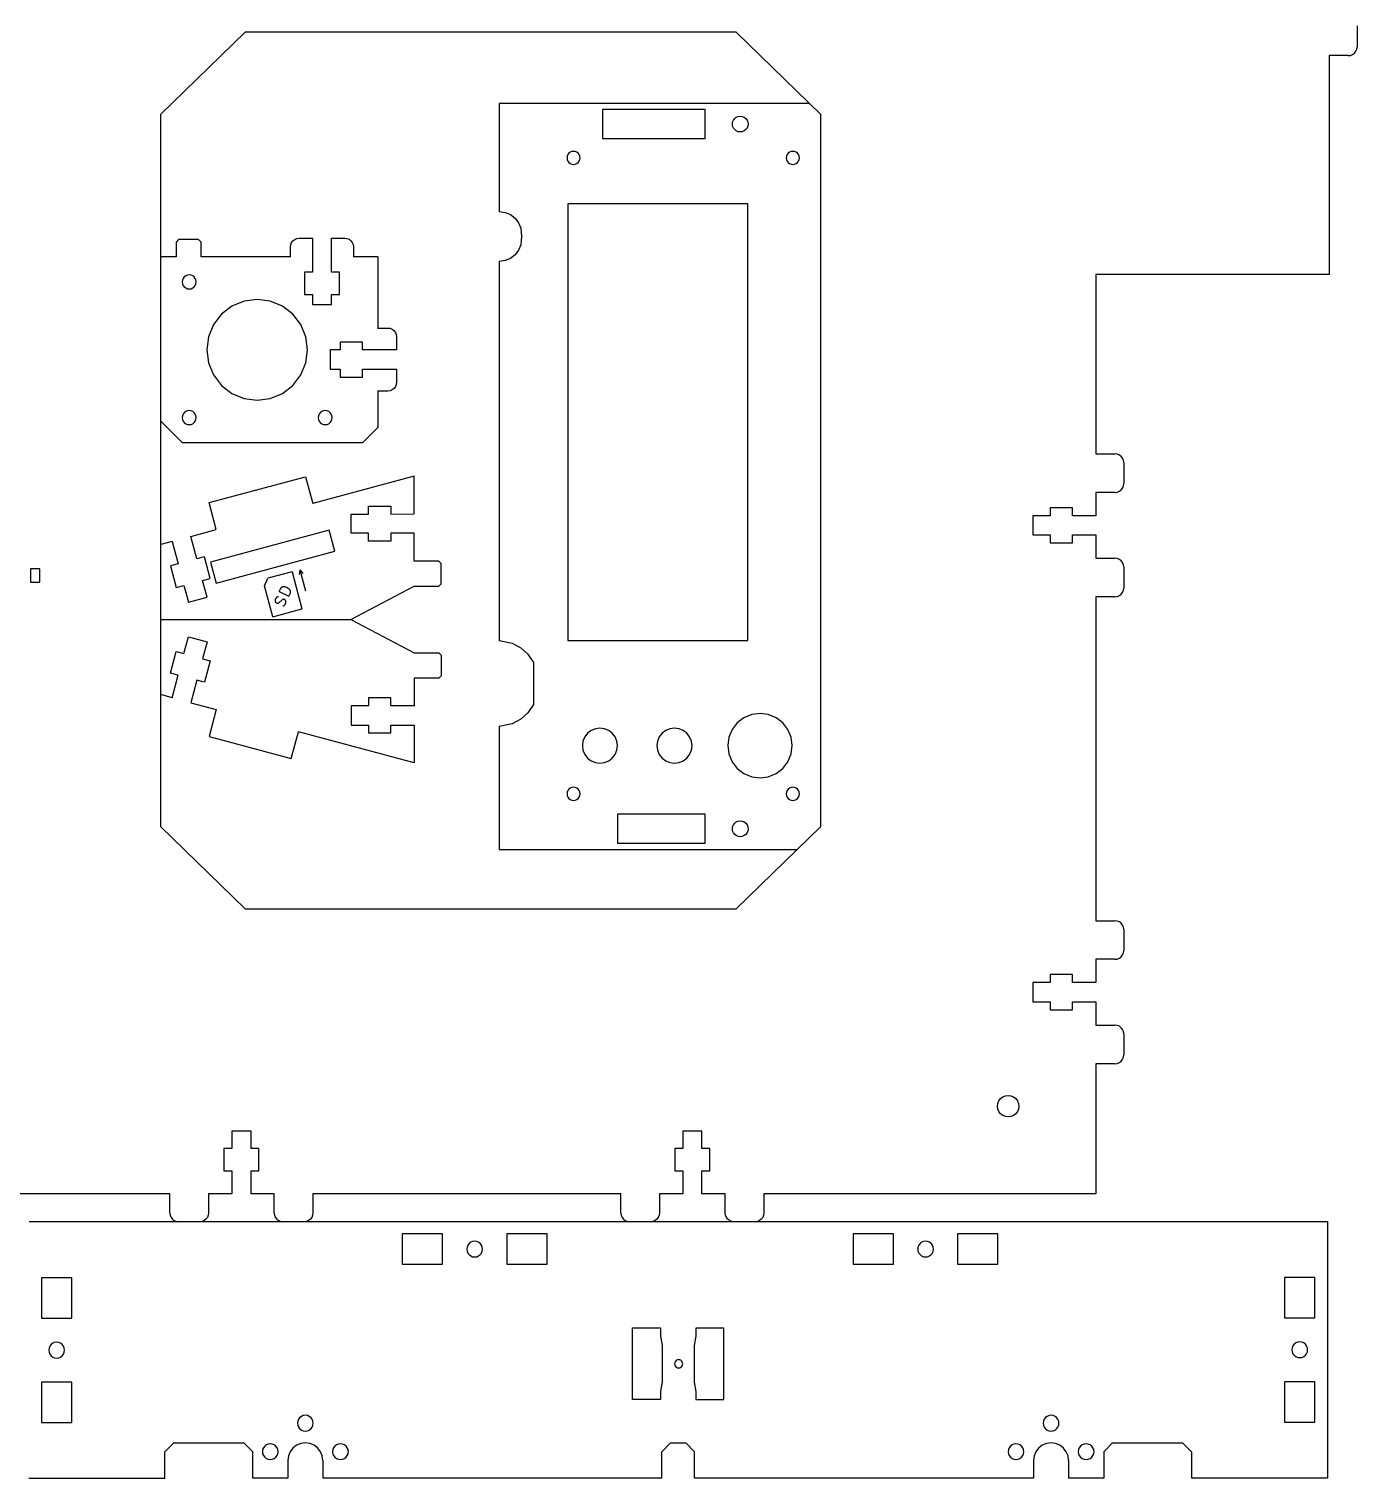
# Model space of a CAD drawing. Extents: x -232 to 655, y -130 to 416.
# Drawn here: x 352.7 to 655.5, y -127.7 to 202.7 of the extents above; entities that cross this region are included whole.
import ezdxf

# ---------------------------------------------------------------- set-up
doc = ezdxf.new("R2010")
doc.units = 0
doc.layers.add('Layer_1', color=7, linetype='CONTINUOUS')

msp = doc.modelspace()

# ---------------------------------------------------------------- linework, layer by layer
at = {"layer": 'Layer_1', "color": 6}
for points in [[(402.007268, 202.011552), (382.74704, 183.224753)], [(513.98582, 202.011552), (402.007268, 202.011552)], [(533.245991, 183.224753), (513.98582, 202.011552)], [(382.74704, 183.224753), (382.74704, 20.898441)], [(533.245991, 20.898441), (533.245991, 183.224753)], [(382.74704, 20.898441), (402.007268, 2.111644)], [(513.98582, 2.111644), (533.245991, 20.898441)], [(402.007268, 2.111644), (513.98582, 2.111644)]]:
    msp.add_lwpolyline(points, dxfattribs=at)
at = {"layer": 'Layer_1', "color": 4}
for points in [[(655.497998, 203.444902), (655.497998, 198.644895)], [(655.429841, 198.127271), (655.497998, 198.644895)], [(649.163604, 196.644323), (649.163604, 146.738257), (595.968864, 146.737692), (595.968864, 105.861585)], [(653.498002, 196.644899), (649.147998, 196.644899)], [(653.498002, 196.644899), (654.015625, 196.713056)], [(654.015625, 196.713056), (654.498, 196.912841)], [(654.498, 196.912841), (654.912217, 197.23068)], [(654.912217, 197.23068), (655.230056, 197.644897)], [(655.230056, 197.644897), (655.429841, 198.127271)], [(595.968864, 105.861574), (600.318868, 105.861574)], [(600.836492, 105.793445), (600.318868, 105.861574)], [(601.318866, 105.593632), (600.836492, 105.793445)], [(601.733084, 105.275793), (601.318866, 105.593632)], [(602.050922, 104.861576), (601.733084, 105.275793)], [(602.250708, 104.37923), (602.050922, 104.861576)], [(602.318864, 103.861578), (602.250708, 104.37923)], [(602.318864, 103.861578), (602.318864, 99.061599)], [(600.318868, 97.061603), (595.968864, 97.061603)], [(595.968864, 97.061603), (595.968864, 91.76161)], [(600.318868, 97.061603), (600.836492, 97.129731)], [(600.836492, 97.129731), (601.318866, 97.329544)], [(601.318866, 97.329544), (601.733084, 97.647383)], [(601.733084, 97.647383), (602.050922, 98.061601)], [(602.050922, 98.061601), (602.250708, 98.543947)], [(602.250708, 98.543947), (602.318864, 99.061599)], [(585.568862, 93.561596), (585.568862, 91.76161)], [(590.668872, 93.561596), (585.568862, 93.561596)], [(590.668872, 91.76161), (590.668872, 93.561596)], [(581.618852, 91.76161), (581.618852, 87.361597)], [(585.568862, 91.76161), (581.618852, 91.76161)], [(595.968864, 91.76161), (590.668872, 91.76161)], [(581.618852, 87.361597), (585.568862, 87.361597)], [(585.568862, 87.361597), (585.568862, 85.561583)], [(585.568862, 85.561583), (590.668872, 85.561583), (590.668872, 87.361597)], [(590.668872, 87.361597), (595.968864, 87.361597)], [(595.968864, 87.361597), (595.968864, 82.061604)], [(595.968864, 82.061604), (600.318868, 82.061604)], [(600.836492, 81.993448), (600.318868, 82.061604)], [(601.318866, 81.793634), (600.836492, 81.993448)], [(601.733084, 81.475824), (601.318866, 81.793634)], [(602.050922, 81.061606), (601.733084, 81.475824)], [(602.250708, 80.579232), (602.050922, 81.061606)], [(602.318864, 80.061608), (602.250708, 80.579232)], [(602.318864, 80.061608), (602.318864, 75.261601)], [(600.318868, 73.261605), (595.968864, 73.261605)], [(595.968864, 73.261605), (595.968864, -0.588376)], [(600.318868, 73.261605), (600.836492, 73.329762)], [(600.836492, 73.329762), (601.318866, 73.529547)], [(601.318866, 73.529547), (601.733084, 73.847386)], [(601.733084, 73.847386), (602.050922, 74.261603)], [(602.050922, 74.261603), (602.250708, 74.743977)], [(602.250708, 74.743977), (602.318864, 75.261601)], [(595.968864, -0.588376), (600.318868, -0.588376)], [(600.836492, -0.656504), (600.318868, -0.588376)], [(601.318866, -0.856317), (600.836492, -0.656504)], [(601.733084, -1.174156), (601.318866, -0.856317)], [(602.050922, -1.588374), (601.733084, -1.174156)], [(602.250708, -2.07072), (602.050922, -1.588374)], [(602.318864, -2.588372), (602.250708, -2.07072)], [(602.318864, -2.588372), (602.318864, -7.388351)], [(595.968864, -9.388403), (595.968864, -14.688395)], [(600.318868, -9.388403), (595.968864, -9.388403)], [(600.318868, -9.388403), (600.836492, -9.320246)], [(600.836492, -9.320246), (601.318866, -9.120433)], [(601.318866, -9.120433), (601.733084, -8.802594)], [(601.733084, -8.802594), (602.050922, -8.388377)], [(602.050922, -8.388377), (602.250708, -7.906003)], [(602.250708, -7.906003), (602.318864, -7.388351)], [(590.668872, -12.888382), (585.568862, -12.888382)], [(585.568862, -12.888382), (585.568862, -14.688395)], [(590.668872, -14.688395), (590.668872, -12.888382)], [(585.568862, -14.688395), (581.618852, -14.688395)], [(581.618852, -14.688395), (581.618852, -19.088381)], [(595.968864, -14.688395), (590.668872, -14.688395)], [(581.618852, -19.088381), (585.568862, -19.088381)], [(585.568862, -19.088381), (585.568862, -20.888394)], [(590.668872, -19.088381), (595.968864, -19.088381)], [(590.668872, -20.888394), (590.668872, -19.088381)], [(595.968864, -19.088381), (595.968864, -24.388373)], [(585.568862, -20.888394), (590.668872, -20.888394)], [(595.968864, -24.388373), (600.318868, -24.388373)], [(600.836492, -24.45653), (600.318868, -24.388373)], [(601.318866, -24.656343), (600.836492, -24.45653)], [(601.733084, -24.974182), (601.318866, -24.656343)], [(602.050922, -25.388399), (601.733084, -24.974182)], [(602.250708, -25.870745), (602.050922, -25.388399)], [(602.318864, -26.388397), (602.250708, -25.870745)], [(602.318864, -26.388397), (602.318864, -31.188376)], [(600.836492, -33.120244), (601.318866, -32.920431)], [(601.318866, -32.920431), (601.733084, -32.602592)], [(601.733084, -32.602592), (602.050922, -32.188374)], [(602.050922, -32.188374), (602.250708, -31.706028)], [(602.250708, -31.706028), (602.318864, -31.188376)], [(600.318868, -33.188372), (595.968864, -33.188372)], [(595.968864, -33.188372), (595.968864, -62.888367)], [(600.318868, -33.188372), (600.836492, -33.120244)], [(403.368933, -48.538383), (398.96892, -48.538383)], [(398.96892, -48.538383), (398.96892, -52.488365)], [(403.368933, -52.488365), (403.368933, -48.538383)], [(506.168886, -48.538383), (501.768872, -48.538383)], [(501.768872, -48.538383), (501.768872, -52.488365)], [(506.168886, -52.488365), (506.168886, -48.538383)], [(397.168906, -52.488365), (397.168906, -57.588374), (398.96892, -57.588374)], [(398.96892, -52.488365), (397.168906, -52.488365)], [(405.168918, -52.488365), (403.368933, -52.488365)], [(405.168918, -57.588374), (405.168918, -52.488365)], [(499.968887, -52.488365), (499.968887, -57.588374)], [(501.768872, -52.488365), (499.968887, -52.488365)], [(507.968899, -52.488365), (506.168886, -52.488365)], [(507.968899, -57.588374), (507.968899, -52.488365)], [(398.96892, -57.588374), (398.96892, -62.888367)], [(403.368933, -57.588374), (405.168918, -57.588374)], [(403.368933, -62.888367), (403.368933, -57.588374)], [(499.968887, -57.588374), (501.768872, -57.588374)], [(501.768872, -57.588374), (501.768872, -62.888367)], [(506.168886, -57.588374), (507.968899, -57.588374)], [(506.168886, -62.888367), (506.168886, -57.588374)], [(384.868928, -62.888367), (319.174763, -62.888367)], [(384.868928, -67.238371), (384.868928, -62.888367)], [(393.668927, -62.888367), (393.668927, -67.238371)], [(398.96892, -62.888367), (393.668927, -62.888367)], [(408.668926, -62.888367), (403.368933, -62.888367)], [(408.668926, -67.238371), (408.668926, -62.888367)], [(487.674694, -67.238371), (487.674694, -62.888367), (417.468897, -62.888564), (417.468897, -67.238371)], [(501.768872, -62.888367), (496.46888, -62.888367)], [(496.46888, -62.888367), (496.46888, -67.238371)], [(511.468878, -62.888367), (506.168886, -62.888367)], [(511.537035, -67.755994), (511.468878, -67.238371), (511.468878, -62.888367)], [(520.268877, -62.888367), (520.268877, -67.238371)], [(595.968864, -62.888367), (520.268877, -62.888367)], [(384.868928, -67.238371), (384.937085, -67.755994)], [(384.937085, -67.755994), (385.13687, -68.238369)], [(385.13687, -68.238369), (385.454708, -68.652586)], [(385.454708, -68.652586), (385.868926, -68.970425)], [(385.868926, -68.970425), (386.3513, -69.17021)], [(386.3513, -69.17021), (386.868924, -69.238367)], [(392.186555, -69.17021), (391.668931, -69.238367)], [(392.668929, -68.970425), (392.186555, -69.17021)], [(393.083147, -68.652586), (392.668929, -68.970425)], [(393.400957, -68.238369), (393.083147, -68.652586)], [(393.600771, -67.755994), (393.400957, -68.238369)], [(393.668927, -67.238371), (393.600771, -67.755994)], [(408.668926, -67.238371), (408.737054, -67.755994)], [(408.737054, -67.755994), (408.936867, -68.238369)], [(408.936867, -68.238369), (409.254706, -68.652586)], [(409.254706, -68.652586), (409.668924, -68.970425)], [(409.668924, -68.970425), (410.15127, -69.17021)], [(410.15127, -69.17021), (410.668922, -69.238367)], [(415.986553, -69.17021), (415.468901, -69.238367)], [(416.468899, -68.970425), (415.986553, -69.17021)], [(416.883116, -68.652586), (416.468899, -68.970425)], [(417.200955, -68.238369), (416.883116, -68.652586)], [(417.400768, -67.755994), (417.200955, -68.238369)], [(417.468897, -67.238371), (417.400768, -67.755994)], [(487.66888, -67.238371), (487.737037, -67.755994)], [(487.737037, -67.755994), (487.93685, -68.238369)], [(487.93685, -68.238369), (488.254689, -68.652586)], [(488.254689, -68.652586), (488.668907, -68.970425)], [(488.668907, -68.970425), (489.151253, -69.17021)], [(489.151253, -69.17021), (489.668905, -69.238367)], [(494.986536, -69.17021), (494.468884, -69.238367)], [(495.468882, -68.970425), (494.986536, -69.17021)], [(495.883099, -68.652586), (495.468882, -68.970425)], [(496.200938, -68.238369), (495.883099, -68.652586)], [(496.400751, -67.755994), (496.200938, -68.238369)], [(496.46888, -67.238371), (496.400751, -67.755994)], [(511.73682, -68.238369), (511.537035, -67.755994)], [(512.054658, -68.652586), (511.73682, -68.238369)], [(512.468876, -68.970425), (512.054658, -68.652586)], [(512.95125, -69.17021), (512.468876, -68.970425)], [(513.468874, -69.238367), (512.95125, -69.17021)], [(518.786505, -69.17021), (518.268881, -69.238367)], [(519.268879, -68.970425), (518.786505, -69.17021)], [(519.683097, -68.652586), (519.268879, -68.970425)], [(520.000936, -68.238369), (519.683097, -68.652586)], [(520.200721, -67.755994), (520.000936, -68.238369)], [(520.268877, -67.238371), (520.200721, -67.755994)]]:
    msp.add_lwpolyline(points, dxfattribs=at)
at = {"layer": 'Layer_1', "color": 3}
for points in [[(530.62917, 185.730276), (459.918844, 185.758866), (459.930698, 161.086364), (461.262504, 160.911152), (462.49257, 160.400606), (463.548843, 159.588498), (464.359442, 158.530071), (464.868937, 157.297519), (465.042673, 155.410421), (464.868937, 153.523322), (464.359442, 152.29077), (463.548843, 151.232341), (462.49257, 150.420232), (461.262504, 149.909687), (459.930698, 149.73586), (459.918844, 63.269104), (462.88404, 62.703418), (464.8616, 61.598179), (466.481245, 60.177275), (467.730896, 58.29886), (467.730896, 48.681122), (466.481245, 46.802707), (464.8616, 45.381775), (462.88404, 44.276564), (459.919042, 43.710991), (459.896182, 15.683982), (527.785782, 15.686804)], [(352.745689, -69.153192), (648.745464, -69.153192)]]:
    msp.add_lwpolyline(points, dxfattribs=at)
at = {"layer": 'Layer_1', "color": 7}
for points in [[(506.893209, 184.34846), (483.506554, 184.34846), (483.506554, 177.748476), (506.893209, 177.748476), (506.893209, 184.34846)], [(513.154563, 181.514328), (513.334367, 181.94847)], [(513.334367, 181.94847), (513.620427, 182.321258)], [(513.620427, 182.321258), (513.993215, 182.607318)], [(513.993215, 182.607318), (514.427357, 182.787122)], [(514.427357, 182.787122), (514.893221, 182.848449)], [(514.893221, 182.848449), (515.359086, 182.787122)], [(515.359086, 182.787122), (515.793228, 182.607318)], [(515.793228, 182.607318), (516.166015, 182.321258)], [(516.166015, 182.321258), (516.452076, 181.94847)], [(516.452076, 181.94847), (516.63188, 181.514328)], [(513.093236, 181.048464), (513.154563, 181.514328)], [(513.154563, 180.5826), (513.093236, 181.048464)], [(513.334367, 180.148457), (513.154563, 180.5826)], [(513.620427, 179.77567), (513.334367, 180.148457)], [(513.993215, 179.489609), (513.620427, 179.77567)], [(514.427357, 179.309806), (513.993215, 179.489609)], [(514.893221, 179.24845), (514.427357, 179.309806)], [(515.359086, 179.309806), (514.893221, 179.24845)], [(515.793228, 179.489609), (515.359086, 179.309806)], [(516.166015, 179.77567), (515.793228, 179.489609)], [(516.452076, 180.148457), (516.166015, 179.77567)], [(516.63188, 180.5826), (516.452076, 180.148457)], [(516.63188, 181.514328), (516.693235, 181.048464)], [(516.693235, 181.048464), (516.63188, 180.5826)], [(476.893213, 174.826658), (476.504988, 174.775547), (476.143207, 174.625715), (475.832537, 174.387322), (475.594172, 174.07668), (475.444312, 173.7149), (475.393202, 173.326675)], [(475.393202, 173.326675), (475.444312, 172.93845)], [(475.444312, 172.93845), (475.594172, 172.576669)], [(475.594172, 172.576669), (475.832537, 172.265999), (476.143207, 172.027634)], [(476.143207, 172.027634), (476.504988, 171.877774)], [(476.504988, 171.877774), (476.893213, 171.826664), (477.281438, 171.877774), (477.643218, 172.027634)], [(477.95386, 174.387322), (477.643218, 174.625715), (477.281438, 174.775547), (476.893213, 174.826658)], [(477.643218, 172.027634), (477.95386, 172.265999)], [(478.192253, 174.07668), (477.95386, 174.387322)], [(477.95386, 172.265999), (478.192253, 172.576669)], [(478.342085, 173.7149), (478.192253, 174.07668)], [(478.192253, 172.576669), (478.342085, 172.93845)], [(478.393196, 173.326675), (478.342085, 173.7149)], [(478.342085, 172.93845), (478.393196, 173.326675)], [(525.444325, 173.7149), (525.393214, 173.326675)], [(525.393214, 173.326675), (525.444325, 172.93845)], [(525.594185, 174.07668), (525.444325, 173.7149)], [(525.444325, 172.93845), (525.594185, 172.576669)], [(525.83255, 174.387322), (525.594185, 174.07668)], [(525.594185, 172.576669), (525.83255, 172.265999)], [(526.14322, 174.625715), (525.83255, 174.387322)], [(525.83255, 172.265999), (526.14322, 172.027634)], [(526.505001, 174.775547), (526.14322, 174.625715)], [(526.14322, 172.027634), (526.505001, 171.877774)], [(527.643231, 174.625715), (527.28145, 174.775547), (526.893226, 174.826658), (526.505001, 174.775547)], [(526.505001, 171.877774), (526.893226, 171.826664)], [(526.893226, 171.826664), (527.28145, 171.877774)], [(527.28145, 171.877774), (527.643231, 172.027634)], [(527.953873, 174.387322), (527.643231, 174.625715)], [(527.643231, 172.027634), (527.953873, 172.265999)], [(528.192266, 174.07668), (527.953873, 174.387322)], [(527.953873, 172.265999), (528.192266, 172.576669), (528.342098, 172.93845), (528.393208, 173.326675)], [(528.342098, 173.7149), (528.192266, 174.07668)], [(528.393208, 173.326675), (528.342098, 173.7149)], [(516.593215, 162.826684), (475.593212, 162.826684)], [(475.593212, 162.826684), (475.593212, 63.326677), (516.593215, 63.326677)], [(516.593215, 63.326677), (516.593215, 162.826684)], [(387.721819, 145.468997), (387.667294, 145.055739)], [(387.88167, 145.854145), (387.721819, 145.468997)], [(388.135924, 146.184853), (387.88167, 145.854145)], [(388.467309, 146.438599), (388.135924, 146.184853)], [(388.853192, 146.598111), (388.467309, 146.438599)], [(389.267297, 146.652524), (388.853192, 146.598111)], [(389.681401, 146.598111), (389.267297, 146.652524)], [(390.067284, 146.438599), (389.681401, 146.598111)], [(390.398669, 146.184853), (390.067284, 146.438599)], [(390.652923, 145.854145), (390.398669, 146.184853)], [(390.812774, 145.468997), (390.652923, 145.854145)], [(390.867299, 145.055739), (390.812774, 145.468997)], [(387.667294, 145.055739), (387.721819, 144.642481)], [(387.721819, 144.642481), (387.88167, 144.257332)], [(387.88167, 144.257332), (388.135924, 143.926624)], [(388.135924, 143.926624), (388.467309, 143.672878)], [(388.467309, 143.672878), (388.853192, 143.513366)], [(388.853192, 143.513366), (389.267297, 143.458954)], [(389.267297, 143.458954), (389.681401, 143.513366)], [(389.681401, 143.513366), (390.067284, 143.672878)], [(390.067284, 143.672878), (390.398669, 143.926624)], [(390.398669, 143.926624), (390.652923, 144.257332)], [(390.652923, 144.257332), (390.812774, 144.642481)], [(390.812774, 144.642481), (390.867299, 145.055739)], [(399.017228, 139.526102), (396.635526, 137.702213)], [(401.790795, 140.672686), (399.017228, 139.526102)], [(404.767195, 141.063734), (401.790795, 140.672658)], [(407.743567, 140.672686), (404.767195, 141.063734)], [(410.517134, 139.526102), (407.743567, 140.672686)], [(412.898836, 137.702213), (410.517134, 139.526102)], [(396.635526, 137.702213), (394.80794, 135.325224)], [(414.726394, 135.325224), (412.898836, 137.702213)], [(393.659126, 132.557189), (393.26726, 129.586715)], [(394.80794, 135.325224), (393.659126, 132.557189)], [(415.875236, 132.557189), (414.726394, 135.325224)], [(416.267073, 129.586715), (415.875236, 132.557189)], [(393.26726, 129.586715), (393.659126, 126.616242)], [(415.875236, 126.616242), (416.267073, 129.586715)], [(393.659126, 126.616242), (394.80794, 123.848206)], [(414.726394, 123.848206), (415.875236, 126.616242)], [(394.80794, 123.848206), (396.635526, 121.471246)], [(412.898836, 121.471246), (414.726394, 123.848206)], [(396.635526, 121.471246), (399.017228, 119.647328)], [(399.017228, 119.647328), (401.790795, 118.500772)], [(407.743567, 118.500772), (410.517134, 119.647328)], [(410.517134, 119.647328), (412.898836, 121.471246)], [(388.853192, 115.660093), (388.467309, 115.500581)], [(389.267297, 115.714505), (388.853192, 115.660093)], [(389.681401, 115.660093), (389.267297, 115.714505)], [(390.067284, 115.500581), (389.681401, 115.660093)], [(401.790795, 118.500772), (404.767195, 118.109697)], [(404.767195, 118.109697), (407.743567, 118.500772)], [(419.852932, 115.660093), (419.46705, 115.500581)], [(420.267037, 115.714505), (419.852932, 115.660093)], [(420.681142, 115.660093), (420.267037, 115.714505)], [(421.067052, 115.500581), (420.681142, 115.660093)], [(387.721819, 114.530978), (387.667294, 114.11772)], [(387.667294, 114.11772), (387.721819, 113.704406)], [(387.88167, 114.916099), (387.721819, 114.530978)], [(387.721819, 113.704406), (387.88167, 113.319314)], [(388.135924, 115.246807), (387.88167, 114.916099)], [(387.88167, 113.319314), (388.135924, 112.988606)], [(388.467309, 115.500581), (388.135924, 115.246807)], [(388.135924, 112.988606), (388.467309, 112.734831)], [(388.467309, 112.734831), (388.853192, 112.575291)], [(388.853192, 112.575291), (389.267297, 112.520879)], [(389.267297, 112.520879), (389.681401, 112.575291)], [(389.681401, 112.575291), (390.067284, 112.734831)], [(390.398669, 115.246807), (390.067284, 115.500581)], [(390.067284, 112.734831), (390.398669, 112.988606)], [(390.652923, 114.916099), (390.398669, 115.246807)], [(390.398669, 112.988606), (390.652923, 113.319314)], [(390.812774, 114.530978), (390.652923, 114.916099)], [(390.652923, 113.319314), (390.812774, 113.704406)], [(390.867299, 114.11772), (390.812774, 114.530978)], [(390.812774, 113.704406), (390.867299, 114.11772)], [(418.721588, 114.530978), (418.667063, 114.11772)], [(418.667063, 114.11772), (418.721588, 113.704406)], [(418.881411, 114.916099), (418.721588, 114.530978)], [(418.721588, 113.704406), (418.881411, 113.319314)], [(419.135693, 115.246807), (418.881411, 114.916099)], [(418.881411, 113.319314), (419.135693, 112.988606)], [(419.46705, 115.500581), (419.135693, 115.246807)], [(419.135693, 112.988606), (419.46705, 112.734831)], [(419.46705, 112.734831), (419.852932, 112.575291)], [(419.852932, 112.575291), (420.267037, 112.520879)], [(420.267037, 112.520879), (420.681142, 112.575291)], [(420.681142, 112.575291), (421.067052, 112.734831)], [(421.398409, 115.246807), (421.067052, 115.500581)], [(421.067052, 112.734831), (421.398409, 112.988606)], [(421.652663, 114.916099), (421.398409, 115.246807)], [(421.398409, 112.988606), (421.652663, 113.319314)], [(421.812514, 114.530978), (421.652663, 114.916099)], [(421.652663, 113.319314), (421.812514, 113.704406)], [(421.867011, 114.11772), (421.812514, 114.530978)], [(421.812514, 113.704406), (421.867011, 114.11772)], [(422.428364, 83.633777), (421.136892, 88.44036), (394.095988, 81.174803)], [(395.387445, 76.368192), (422.428364, 83.633777)], [(355.227749, 79.648147), (353.093105, 79.648147)], [(353.093105, 79.648147), (353.093105, 76.622649)], [(355.227749, 76.622649), (355.227749, 79.648147)], [(394.095988, 81.174803), (395.387445, 76.368192)], [(353.093105, 76.622649), (355.227749, 76.622649)], [(382.783968, 68.081978), (426.091024, 68.081978), (440.531827, 60.483202), (446.176413, 60.480379), (446.741069, 59.9222), (446.741139, 55.274593), (446.177259, 54.728324), (440.533238, 54.728324), (440.534931, 48.409848), (435.229295, 48.416339), (435.229295, 50.216352)], [(517.494749, 46.410968), (515.725839, 45.678278)], [(524.579201, 44.512691), (523.060205, 45.678278), (521.291295, 46.410968), (519.393022, 46.660883), (517.494749, 46.410968)], [(482.893229, 43.326689), (481.857953, 43.190404), (480.893233, 42.790777)], [(484.893225, 42.790777), (483.928505, 43.190404), (482.893229, 43.326689)], [(499.893223, 43.326689), (498.857947, 43.190404), (497.893227, 42.790777)], [(500.928499, 43.190404), (499.893223, 43.326689)], [(501.893219, 42.790777), (500.928499, 43.190404)], [(513.041259, 42.993692), (512.308537, 41.224777)], [(515.725839, 45.678278), (514.20681, 44.512691), (513.041259, 42.993692)], [(525.744786, 42.993692), (524.579201, 44.512691)], [(526.477507, 41.224777), (525.744786, 42.993692)], [(479.029494, 40.361973), (478.893209, 39.326697)], [(479.42912, 41.326693), (479.029494, 40.361973)], [(480.064798, 42.155128), (479.42912, 41.326693)], [(480.893233, 42.790777), (480.064798, 42.155128)], [(485.72166, 42.155128), (484.893225, 42.790777)], [(486.357337, 41.326693), (485.72166, 42.155128)], [(486.756936, 40.361973), (486.357337, 41.326693)], [(486.893221, 39.326697), (486.756936, 40.361973)], [(496.029516, 40.361973), (495.893231, 39.326697)], [(496.429115, 41.326693), (496.029516, 40.361973)], [(497.064792, 42.155128), (496.429115, 41.326693)], [(497.893227, 42.790777), (497.064792, 42.155128)], [(502.721654, 42.155128), (501.893219, 42.790777)], [(503.75693, 38.291421), (503.893215, 39.326697), (503.75693, 40.361973), (503.357332, 41.326693), (502.721654, 42.155128)], [(512.308537, 41.224777), (512.058623, 39.3265)], [(526.477507, 37.42819), (526.727422, 39.3265), (526.477507, 41.224777)], [(478.893209, 39.326697), (479.029494, 38.291421)], [(479.029494, 38.291421), (479.42912, 37.326701), (480.064798, 36.498266)], [(480.064798, 36.498266), (480.893233, 35.862589)], [(484.893225, 35.862589), (485.72166, 36.498266)], [(485.72166, 36.498266), (486.357337, 37.326701)], [(486.357337, 37.326701), (486.756936, 38.291421)], [(486.756936, 38.291421), (486.893221, 39.326697)], [(495.893231, 39.326697), (496.029516, 38.291421)], [(496.029516, 38.291421), (496.429115, 37.326701), (497.064792, 36.498266)], [(497.064792, 36.498266), (497.893227, 35.862589)], [(501.893219, 35.862589), (502.721654, 36.498266)], [(502.721654, 36.498266), (503.357332, 37.326701)], [(503.357332, 37.326701), (503.75693, 38.291421)], [(512.058623, 39.3265), (512.308537, 37.42819)], [(512.308537, 37.42819), (513.041259, 35.659276)], [(525.744786, 35.659276), (526.477507, 37.42819)], [(480.893233, 35.862589), (481.857953, 35.46299)], [(481.857953, 35.46299), (482.893229, 35.326677)], [(482.893229, 35.326677), (483.928505, 35.46299)], [(483.928505, 35.46299), (484.893225, 35.862589)], [(497.893227, 35.862589), (498.857947, 35.46299), (499.893223, 35.326677)], [(499.893223, 35.326677), (500.928499, 35.46299)], [(500.928499, 35.46299), (501.893219, 35.862589)], [(513.041259, 35.659276), (514.20681, 34.140277), (515.725839, 32.974723), (517.494749, 32.242), (519.393022, 31.992085)], [(523.060205, 32.974723), (524.579201, 34.140277)], [(524.579201, 34.140277), (525.744786, 35.659276)], [(476.504988, 29.775592), (476.143207, 29.625732)], [(476.893213, 29.826702), (476.504988, 29.775592)], [(477.281438, 29.775592), (476.893213, 29.826702)], [(477.643218, 29.625732), (477.281438, 29.775592)], [(519.393022, 31.992085), (521.291295, 32.242)], [(521.291295, 32.242), (523.060205, 32.974723)], [(526.505001, 29.775592), (526.14322, 29.625732), (525.83255, 29.387338)], [(526.893226, 29.826702), (526.505001, 29.775592)], [(527.28145, 29.775592), (526.893226, 29.826702)], [(527.643231, 29.625732), (527.28145, 29.775592)], [(475.594172, 29.076696), (475.444312, 28.714916), (475.393202, 28.326691)], [(475.393202, 28.326691), (475.444312, 27.938466)], [(475.444312, 27.938466), (475.594172, 27.576685)], [(475.832537, 29.387338), (475.594172, 29.076696)], [(475.594172, 27.576685), (475.832537, 27.266043), (476.143207, 27.02765)], [(476.143207, 29.625732), (475.832537, 29.387338)], [(476.143207, 27.02765), (476.504988, 26.87779)], [(476.504988, 26.87779), (476.893213, 26.82668), (477.281438, 26.87779), (477.643218, 27.02765)], [(477.95386, 29.387338), (477.643218, 29.625732)], [(477.643218, 27.02765), (477.95386, 27.266043)], [(478.342085, 28.714916), (478.192253, 29.076696), (477.95386, 29.387338)], [(477.95386, 27.266043), (478.192253, 27.576685), (478.342085, 27.938466)], [(478.342085, 27.938466), (478.393196, 28.326691), (478.342085, 28.714916)], [(525.444325, 28.714916), (525.393214, 28.326691)], [(525.393214, 28.326691), (525.444325, 27.938466)], [(525.594185, 29.076696), (525.444325, 28.714916)], [(525.444325, 27.938466), (525.594185, 27.576685), (525.83255, 27.266043)], [(525.83255, 29.387338), (525.594185, 29.076696)], [(525.83255, 27.266043), (526.14322, 27.02765)], [(526.14322, 27.02765), (526.505001, 26.87779)], [(526.505001, 26.87779), (526.893226, 26.82668)], [(526.893226, 26.82668), (527.28145, 26.87779)], [(527.28145, 26.87779), (527.643231, 27.02765)], [(527.953873, 29.387338), (527.643231, 29.625732)], [(527.643231, 27.02765), (527.953873, 27.266043)], [(528.192266, 29.076696), (527.953873, 29.387338)], [(527.953873, 27.266043), (528.192266, 27.576685)], [(528.342098, 27.938466), (528.393208, 28.326691), (528.342098, 28.714916), (528.192266, 29.076696)], [(528.192266, 27.576685), (528.342098, 27.938466)], [(486.893221, 17.071415), (506.893209, 17.071415), (506.893209, 23.671435), (486.893221, 23.671435), (486.893221, 17.071415)], [(513.093236, 20.371439), (513.154563, 20.837303)], [(513.154563, 19.905547), (513.093236, 20.371439)], [(513.154563, 20.837303), (513.334367, 21.271418)], [(513.334367, 19.471432), (513.154563, 19.905547)], [(513.334367, 21.271418), (513.620427, 21.644205)], [(513.620427, 21.644205), (513.993215, 21.930265)], [(513.993215, 21.930265), (514.427357, 22.110097)], [(514.427357, 22.110097), (514.893221, 22.171424)], [(514.893221, 22.171424), (515.359086, 22.110097)], [(515.359086, 22.110097), (515.793228, 21.930265)], [(515.793228, 21.930265), (516.166015, 21.644205)], [(516.166015, 21.644205), (516.452076, 21.271418)], [(516.452076, 21.271418), (516.63188, 20.837303)], [(516.63188, 19.905547), (516.452076, 19.471432)], [(516.63188, 20.837303), (516.693235, 20.371439)], [(516.693235, 20.371439), (516.63188, 19.905547)], [(513.620427, 19.098645), (513.334367, 19.471432)], [(513.993215, 18.812585), (513.620427, 19.098645)], [(514.427357, 18.632753), (513.993215, 18.812585)], [(514.893221, 18.571426), (514.427357, 18.632753)], [(515.359086, 18.632753), (514.893221, 18.571426)], [(515.793228, 18.812585), (515.359086, 18.632753)], [(516.166015, 19.098645), (515.793228, 18.812585)], [(516.452076, 19.471432), (516.166015, 19.098645)], [(573.518848, -42.888378), (573.60233, -42.254253)], [(573.60233, -43.522475), (573.518848, -42.888378)], [(573.60233, -42.254253), (573.847101, -41.663365)], [(573.847101, -41.663365), (574.236455, -41.155957)], [(574.236455, -41.155957), (574.743862, -40.766604)], [(574.743862, -40.766604), (575.334751, -40.52186)], [(575.334751, -40.52186), (575.968848, -40.438379)], [(575.968848, -40.438379), (576.602973, -40.52186)], [(576.602973, -40.52186), (577.193862, -40.766604)], [(577.193862, -40.766604), (577.701269, -41.155957)], [(577.701269, -41.155957), (578.090623, -41.663365)], [(578.090623, -41.663365), (578.335366, -42.254253)], [(578.335366, -42.254253), (578.418875, -42.888378)], [(578.418875, -42.888378), (578.335366, -43.522475)], [(573.847101, -44.113364), (573.60233, -43.522475)], [(574.236455, -44.620771), (573.847101, -44.113364)], [(574.743862, -45.010125), (574.236455, -44.620771)], [(575.334751, -45.254896), (574.743862, -45.010125)], [(575.968848, -45.338378), (575.334751, -45.254896)], [(576.602973, -45.254896), (575.968848, -45.338378)], [(577.193862, -45.010125), (576.602973, -45.254896)], [(577.701269, -44.620771), (577.193862, -45.010125)], [(578.090623, -44.113364), (577.701269, -44.620771)], [(578.335366, -43.522475), (578.090623, -44.113364)], [(437.845736, -72.003213), (437.845736, -78.903208)], [(447.045729, -78.903208), (447.045729, -72.003213), (437.845736, -72.003213)], [(461.645706, -72.003213), (461.645706, -78.903208)], [(470.845727, -72.003213), (461.645706, -72.003213)], [(461.645706, -78.903208), (470.845727, -78.903208), (470.845783, -72.003213)], [(540.645689, -72.003213), (540.645689, -78.903208)], [(549.845682, -72.003213), (540.645689, -72.003213)], [(549.845682, -78.903208), (549.845682, -72.003213)], [(573.645679, -72.003213), (564.445686, -72.003213)], [(564.445686, -72.003213), (564.445686, -78.903208)], [(573.645736, -78.903208), (573.645736, -72.003213)], [(452.605394, -74.986895), (452.544011, -75.45321)], [(452.544011, -75.45321), (452.605394, -75.919526)], [(452.785395, -74.552329), (452.605394, -74.986895)], [(452.605394, -75.919554), (452.785395, -76.354064)], [(453.07171, -74.179203), (452.785395, -74.552329)], [(453.444864, -73.89286), (453.07171, -74.179203)], [(453.879402, -73.712859), (453.444864, -73.89286)], [(454.345717, -73.651476), (453.879402, -73.712859)], [(454.812033, -73.712859), (454.345717, -73.651504)], [(455.246599, -73.89286), (454.812033, -73.712859)], [(455.619725, -74.179203), (455.246599, -73.89286)], [(455.906068, -74.552329), (455.619725, -74.179203)], [(456.086069, -74.986895), (455.906068, -74.552329)], [(455.906068, -76.354064), (456.086069, -75.919526)], [(456.147452, -75.45321), (456.086069, -74.986895)], [(456.086069, -75.919554), (456.147452, -75.45321)], [(555.405375, -74.986895), (555.343963, -75.45321)], [(555.343963, -75.45321), (555.405375, -75.919526), (555.585348, -76.354064)], [(555.585348, -74.552329), (555.405375, -74.986895)], [(555.87169, -74.179203), (555.585348, -74.552329)], [(556.244845, -73.89286), (555.87169, -74.179203)], [(556.679382, -73.712859), (556.244845, -73.89286)], [(557.145698, -73.651476), (556.679382, -73.712859)], [(557.612014, -73.712859), (557.145698, -73.651504)], [(558.046551, -73.89286), (557.612014, -73.712859)], [(558.419706, -74.179203), (558.046551, -73.89286)], [(558.70602, -74.552329), (558.419706, -74.179203)], [(558.886021, -74.986895), (558.70602, -74.552329)], [(558.70602, -76.354064), (558.886021, -75.919526)], [(558.947433, -75.45321), (558.886021, -74.986895)], [(558.886021, -75.919554), (558.947433, -75.45321)], [(437.845736, -78.903208), (447.045729, -78.903208)], [(452.785395, -76.354064), (453.07171, -76.727218)], [(453.07171, -76.727218), (453.444864, -77.013532)], [(453.444864, -77.013532), (453.879402, -77.193534)], [(453.879402, -77.193534), (454.345717, -77.254917)], [(454.345717, -77.254917), (454.812033, -77.193534)], [(454.812033, -77.193534), (455.246599, -77.013532)], [(455.246599, -77.013532), (455.619725, -76.727218)], [(455.619725, -76.727218), (455.906068, -76.354064)], [(540.645689, -78.903208), (549.845682, -78.903208)], [(555.585348, -76.354064), (555.87169, -76.727218)], [(555.87169, -76.727218), (556.244845, -77.013532)], [(556.244845, -77.013532), (556.679382, -77.193534)], [(556.679382, -77.193534), (557.145698, -77.254917)], [(557.145698, -77.254917), (557.612014, -77.193534)], [(557.612014, -77.193534), (558.046551, -77.013532)], [(558.046551, -77.013532), (558.419706, -76.727218)], [(558.419706, -76.727218), (558.70602, -76.354064)], [(564.445686, -78.903208), (573.645679, -78.903208)], [(362.495705, -82.003193), (355.595682, -82.003193)], [(355.595682, -82.003193), (355.595682, -91.203186)], [(362.495705, -91.203186), (362.495705, -82.003193)], [(645.895471, -81.903202), (638.995618, -81.903202)], [(638.995618, -81.903202), (638.995618, -91.103195)], [(645.895471, -91.103195), (645.895471, -81.903202)], [(355.595682, -91.203186), (362.495705, -91.203186)], [(638.995618, -91.103195), (645.895471, -91.103195)], [(357.305356, -98.036887), (357.243973, -98.503202)], [(357.243973, -98.503202), (357.305356, -98.969518)], [(357.485357, -97.602321), (357.305356, -98.036887)], [(357.305356, -98.969518), (357.485357, -99.404056)], [(357.771672, -97.229195), (357.485357, -97.602321)], [(358.144826, -96.942852), (357.771672, -97.229195)], [(358.579364, -96.762851), (358.144826, -96.942852)], [(359.045708, -96.701468), (358.579364, -96.762851)], [(359.512023, -96.762851), (359.045708, -96.701468)], [(359.946561, -96.942852), (359.512023, -96.762851)], [(360.319715, -97.229195), (359.946561, -96.942852)], [(360.60603, -97.602321), (360.319715, -97.229195)], [(360.786031, -98.036887), (360.60603, -97.602321)], [(360.60603, -99.404056), (360.786031, -98.969518)], [(360.847414, -98.503202), (360.786031, -98.036887)], [(360.786031, -98.969518), (360.847414, -98.503202)], [(640.70515, -97.936867), (640.643767, -98.403183)], [(640.643767, -98.403183), (640.70515, -98.869527)], [(640.885152, -97.50233), (640.70515, -97.936867)], [(640.705207, -98.869527), (640.885208, -99.304093)], [(641.171438, -97.129175), (640.885152, -97.50233)], [(641.544592, -96.842861), (641.171438, -97.129175)], [(641.97913, -96.662888), (641.544592, -96.842861)], [(642.445502, -96.601476), (641.979186, -96.66286)], [(642.91179, -96.662888), (642.445446, -96.601476)], [(643.719481, -97.129175), (643.346327, -96.842861), (642.91179, -96.662888)], [(644.005796, -97.50233), (643.719481, -97.129175)], [(644.185797, -97.936867), (644.005796, -97.50233)], [(644.005796, -99.304064), (644.185797, -98.869527)], [(644.185797, -98.869527), (644.24718, -98.403183)], [(644.247237, -98.403183), (644.185854, -97.936867)], [(357.485357, -99.404056), (357.771672, -99.77721)], [(357.771672, -99.77721), (358.144826, -100.063524)], [(358.144826, -100.063524), (358.579364, -100.243526)], [(358.579364, -100.243526), (359.045708, -100.304909)], [(359.045708, -100.304937), (359.512023, -100.243526)], [(359.512023, -100.243526), (359.946561, -100.063524)], [(359.946561, -100.063524), (360.319715, -99.77721)], [(360.319715, -99.77721), (360.60603, -99.404056)], [(640.885152, -99.304064), (641.171438, -99.677219)], [(641.171438, -99.677219), (641.544592, -99.963533)], [(641.544592, -99.963533), (641.97913, -100.143534)], [(641.979186, -100.143534), (642.445502, -100.204918)], [(642.445446, -100.204918), (642.91179, -100.143534)], [(642.911846, -100.143534), (643.346384, -99.963533)], [(643.346327, -99.963533), (643.719481, -99.677219)], [(643.719481, -99.677219), (644.005796, -99.304093)], [(645.895471, -105.703199), (638.995618, -105.703199), (638.995618, -114.903192)], [(645.895471, -114.903192), (645.895471, -105.703199)], [(355.595682, -115.003184), (362.495705, -115.003184), (362.495705, -105.803191)], [(355.595682, -105.803191), (355.595682, -115.003184)], [(362.495705, -105.803191), (355.595682, -105.803191)], [(414.007046, -114.68732), (413.945691, -115.153185), (414.007046, -115.619077)], [(414.18685, -114.253178), (414.007046, -114.68732)], [(414.007046, -115.619077), (414.18685, -116.053191)], [(414.47291, -113.880391), (414.18685, -114.253178)], [(414.845698, -113.594358), (414.47291, -113.880391)], [(415.27984, -113.414526), (414.845698, -113.594358)], [(415.745704, -113.3532), (415.27984, -113.414526)], [(416.211568, -113.414526), (415.745704, -113.3532)], [(416.645711, -113.594358), (416.211568, -113.414526)], [(417.018498, -113.880391), (416.645711, -113.594358)], [(417.304559, -114.253178), (417.018498, -113.880391)], [(417.484362, -114.68732), (417.304559, -114.253178)], [(417.304559, -116.053191), (417.484362, -115.619077)], [(417.545689, -115.153185), (417.484362, -114.68732)], [(417.484362, -115.619077), (417.545689, -115.153185)], [(584.007016, -114.68732), (583.94569, -115.153185)], [(583.94569, -115.153185), (584.007016, -115.619077)], [(584.18682, -114.253178), (584.007016, -114.68732)], [(584.007016, -115.619077), (584.18682, -116.053191)], [(584.472881, -113.880391), (584.18682, -114.253178)], [(584.845668, -113.594358), (584.472881, -113.880391)], [(585.27981, -113.414526), (584.845668, -113.594358)], [(585.745675, -113.3532), (585.27981, -113.414526)], [(586.211539, -113.414526), (585.745675, -113.3532)], [(586.645681, -113.594358), (586.211539, -113.414526)], [(587.018469, -113.880391), (586.645681, -113.594358)], [(587.304529, -114.253178), (587.018469, -113.880391)], [(587.484333, -114.68732), (587.304529, -114.253178)], [(587.304529, -116.053191), (587.484333, -115.619077)], [(587.545688, -115.153185), (587.484333, -114.68732)], [(587.484333, -115.619077), (587.545688, -115.153185)], [(638.995618, -114.903192), (645.895471, -114.903192)], [(414.18685, -116.053191), (414.47291, -116.425979)], [(414.47291, -116.425979), (414.845698, -116.712039)], [(414.845698, -116.712039), (415.27984, -116.891843)], [(415.27984, -116.891843), (415.745704, -116.953198)], [(415.745704, -116.953198), (416.211568, -116.891843)], [(416.211568, -116.891843), (416.645711, -116.712039)], [(416.645711, -116.712039), (417.018498, -116.425979)], [(417.018498, -116.425979), (417.304559, -116.053191)], [(584.18682, -116.053191), (584.472881, -116.425979)], [(584.472881, -116.425979), (584.845668, -116.712039)], [(584.845668, -116.712039), (585.27981, -116.891843)], [(585.27981, -116.891843), (585.745675, -116.953198)], [(585.745675, -116.953198), (586.211539, -116.891843)], [(586.211539, -116.891843), (586.645681, -116.712039)], [(586.645681, -116.712039), (587.018469, -116.425979)], [(587.018469, -116.425979), (587.304529, -116.053191)], [(352.695566, -127.653428), (383.745684, -127.653174), (383.745684, -121.653186)], [(406.008163, -121.187322), (405.946836, -121.653186)], [(405.946836, -121.653186), (406.008163, -122.11905)], [(406.187966, -120.753179), (406.008163, -121.187322)], [(406.008163, -122.11905), (406.187966, -122.553192)], [(406.474027, -120.380392), (406.187966, -120.753179)], [(406.846814, -120.094331), (406.474027, -120.380392)], [(407.280957, -119.914528), (406.846814, -120.094331)], [(407.746821, -119.853201), (407.280957, -119.914528)], [(408.212685, -119.914528), (407.746821, -119.853201)], [(408.646828, -120.094331), (408.212685, -119.914528)], [(409.019615, -120.380392), (408.646828, -120.094331)], [(409.305675, -120.753179), (409.019615, -120.380392)], [(409.485479, -121.187322), (409.305675, -120.753179)], [(409.305675, -122.553192), (409.485479, -122.11905)], [(409.546834, -121.653186), (409.485479, -121.187322)], [(409.485479, -122.11905), (409.546834, -121.653186)], [(422.00703, -121.187322), (421.945703, -121.653186)], [(421.945703, -121.653186), (422.00703, -122.11905)], [(422.186918, -120.753179), (422.007086, -121.187322)], [(422.007086, -122.11905), (422.186918, -122.553192)], [(422.472922, -120.380392), (422.186862, -120.753179)], [(422.84571, -120.094331), (422.472922, -120.380392)], [(423.279824, -119.914528), (422.84571, -120.094331)], [(423.745745, -119.853201), (423.27988, -119.914528)], [(424.211637, -119.914528), (423.745745, -119.853201)], [(424.645695, -120.094331), (424.211581, -119.914528)], [(425.018482, -120.380392), (424.645695, -120.094331)], [(425.304543, -120.753179), (425.018482, -120.380392)], [(425.484375, -121.187322), (425.304543, -120.753179)], [(425.304543, -122.553192), (425.484375, -122.11905)], [(425.484375, -122.11905), (425.545702, -121.653186), (425.484375, -121.187322)], [(576.008133, -121.187322), (575.946806, -121.653186)], [(575.946806, -121.653186), (576.008133, -122.11905)], [(576.187937, -120.753179), (576.008133, -121.187322)], [(576.008133, -122.11905), (576.187937, -122.553192)], [(576.473997, -120.380392), (576.187937, -120.753179)], [(577.280927, -119.914528), (576.846785, -120.094331), (576.473997, -120.380392)], [(577.746791, -119.853201), (577.280927, -119.914528)], [(578.212684, -119.914528), (577.746791, -119.853201)], [(578.646798, -120.094331), (578.212684, -119.914528)], [(579.019585, -120.380392), (578.646798, -120.094331)], [(579.305646, -120.753179), (579.019585, -120.380392)], [(579.546805, -121.653186), (579.48545, -121.187322), (579.305646, -120.753179)], [(579.305646, -122.553192), (579.48545, -122.11905)], [(579.48545, -122.11905), (579.546805, -121.653186)], [(592.007, -121.187322), (591.945674, -121.653186)], [(591.945674, -121.653186), (592.007, -122.11905)], [(592.186832, -120.753179), (592.007, -121.187322)], [(592.007, -122.11905), (592.186832, -122.553192)], [(592.472893, -120.380392), (592.186832, -120.753179)], [(592.84568, -120.094331), (592.472893, -120.380392)], [(593.279794, -119.914528), (592.84568, -120.094331)], [(593.745687, -119.853201), (593.279794, -119.914528)], [(594.211551, -119.914528), (593.745687, -119.853201)], [(594.645665, -120.094331), (594.211551, -119.914528)], [(595.018453, -120.380392), (594.645665, -120.094331)], [(595.304513, -120.753179), (595.018453, -120.380392)], [(595.484345, -121.187322), (595.304513, -120.753179)], [(595.304513, -122.553192), (595.484345, -122.11905)], [(595.545672, -121.653186), (595.484345, -121.187322)], [(595.484345, -122.11905), (595.545672, -121.653186)], [(406.187966, -122.553192), (406.474027, -122.92598)], [(406.474027, -122.92598), (406.846814, -123.21204)], [(406.846814, -123.21204), (407.280957, -123.391844)], [(407.280957, -123.391844), (407.746821, -123.453199)], [(407.746821, -123.453199), (408.212685, -123.391844)], [(408.212685, -123.391844), (408.646828, -123.21204)], [(408.646828, -123.21204), (409.019615, -122.92598)], [(409.019615, -122.92598), (409.305675, -122.553192)], [(422.186862, -122.553192), (422.472922, -122.92598)], [(422.472979, -122.92598), (422.845766, -123.21204)], [(422.845766, -123.21204), (423.27988, -123.391844)], [(423.279824, -123.391844), (423.745688, -123.453199)], [(423.745745, -123.453199), (424.211637, -123.391844)], [(424.211581, -123.391844), (424.645695, -123.21204)], [(424.645695, -123.21204), (425.018482, -122.92598)], [(425.018482, -122.92598), (425.304543, -122.553192)], [(576.187937, -122.553192), (576.473997, -122.92598)], [(576.473997, -122.92598), (576.846785, -123.21204)], [(576.846785, -123.21204), (577.280927, -123.391844)], [(577.280927, -123.391844), (577.746791, -123.453199)], [(577.746791, -123.453199), (578.212684, -123.391844)], [(578.212684, -123.391844), (578.646798, -123.21204)], [(578.646798, -123.21204), (579.019585, -122.92598)], [(579.019585, -122.92598), (579.305646, -122.553192)], [(592.186832, -122.553192), (592.472893, -122.92598)], [(592.472893, -122.92598), (592.84568, -123.21204)], [(592.84568, -123.21204), (593.279794, -123.391844)], [(593.279794, -123.391844), (593.745687, -123.453199)], [(593.745687, -123.453199), (594.211551, -123.391844)], [(594.211551, -123.391844), (594.645665, -123.21204)], [(594.645665, -123.21204), (595.018453, -122.92598)], [(595.018453, -122.92598), (595.304513, -122.553192)]]:
    msp.add_lwpolyline(points, dxfattribs=at)
at = {"layer": 'Layer_1', "color": 5}
for points in [[(412.338737, 150.748113), (391.965285, 150.748113), (391.968107, 154.13478), (391.40005, 154.699224), (386.825143, 154.699224), (386.297924, 154.117141), (386.297924, 150.748113), (382.739751, 150.748113)], [(412.341531, 150.724178), (412.341531, 153.030808), (412.409575, 153.54846), (412.608937, 154.030806), (412.926155, 154.445024), (413.339526, 154.762834), (413.82094, 154.962647), (414.337548, 155.030776), (417.335567, 155.034163), (417.339518, 147.26117), (415.539533, 147.26117), (415.539533, 142.171377), (417.339518, 142.171377), (417.339518, 139.922602), (421.739475, 139.922602), (421.739475, 142.171377), (423.539488, 142.171377), (423.539488, 147.26117), (421.739475, 147.26117), (421.731008, 155.040541), (424.716637, 155.043363), (425.233217, 154.975206), (425.71466, 154.775421), (426.128031, 154.457583), (426.445248, 154.043365), (426.64461, 153.561019), (426.712654, 153.043367), (426.712654, 150.724037)], [(432.238565, 150.748113), (426.738618, 150.748113)], [(432.238565, 150.748113), (432.238565, 134.54057)], [(432.226542, 134.551171), (434.533173, 134.551171), (435.050825, 134.483127), (435.533171, 134.283765), (435.947388, 133.966547), (436.265199, 133.553176), (436.465012, 133.071762), (436.533141, 132.555154), (436.536527, 129.557136), (428.763535, 129.553184), (428.763535, 131.35317), (423.673741, 131.35317), (423.673741, 129.553184), (421.424967, 129.553184), (421.424967, 125.153227), (423.673741, 125.153227), (423.673741, 123.353214), (428.763535, 123.353214), (428.763535, 125.153227), (436.542905, 125.161694), (436.545728, 122.176065), (436.477571, 121.659485), (436.277786, 121.178042), (435.959947, 120.764672), (435.54573, 120.447454), (435.063384, 120.248092), (434.545732, 120.180048), (432.226401, 120.180048)], [(432.238565, 120.169363), (432.238565, 111.885944)], [(432.238565, 111.885944), (428.738614, 108.392936), (387.738922, 108.392936), (382.73896, 113.382963)], [(393.802827, 94.728779), (415.809578, 100.639303)], [(415.809578, 100.639303), (417.453723, 94.520133)], [(426.091168, 68.074697), (440.519683, 75.664697), (446.165053, 75.66131), (446.731408, 76.245736), (446.731973, 80.861113), (446.169871, 81.421945), (440.527275, 81.424768), (440.534669, 87.749001), (435.229563, 87.739687), (435.229552, 85.93973), (430.129534, 85.939787), (430.129534, 87.7398), (426.179549, 87.7398), (426.179549, 92.139814), (430.129534, 92.139814), (430.129534, 93.939799), (435.22954, 93.939799), (435.22954, 92.139814), (440.535942, 92.147434), (440.54534, 100.733339), (417.454175, 94.520528)], [(395.446971, 88.609609), (393.802827, 94.728779)], [(385.361611, 85.899824), (382.784101, 85.154193)], [(385.361611, 85.899824), (386.736863, 80.781329)], [(390.986156, 81.923087), (389.610904, 87.041554)], [(389.611141, 87.042119), (395.447208, 88.610202)], [(384.998515, 80.31428), (386.321911, 75.388966)], [(386.7371, 80.781922), (384.998752, 80.314844)], [(392.724503, 82.390137), (390.986156, 81.923087)], [(394.047875, 77.464851), (392.724503, 82.390137)], [(392.309552, 76.997773), (394.047875, 77.464851)], [(393.334516, 73.18306), (392.309552, 76.997773)], [(386.321911, 75.388966), (388.060256, 75.856015)], [(388.060256, 75.856015), (389.085223, 72.04133)], [(389.085223, 72.04133), (393.334516, 73.18306)], [(388.060112, 60.30066), (389.085084, 64.115345)], [(389.085084, 64.115345), (393.334366, 62.973615)], [(393.334366, 62.973615), (392.30942, 59.15893)], [(384.998365, 55.842424), (386.321765, 60.767738)], [(386.321765, 60.767738), (388.060112, 60.30066)], [(392.30942, 59.15893), (394.047739, 58.691824)], [(394.047739, 58.691824), (392.724371, 53.766538)], [(386.73697, 55.374754), (384.998619, 55.841831)], [(385.361475, 50.256879), (386.736716, 55.375346)], [(390.986023, 54.233616), (389.610754, 49.115149)], [(392.724371, 53.766538), (390.986023, 54.233616)], [(385.361475, 50.256879), (382.783968, 51.002482)], [(435.229221, 50.217171), (430.129212, 50.217171), (430.129212, 48.417157), (426.17923, 48.417157), (426.17923, 44.017144), (430.129212, 44.017144), (430.129212, 42.217159), (435.229221, 42.217159), (435.229221, 44.017144), (440.535606, 44.009524), (440.541335, 35.442922), (414.182172, 42.512956)], [(389.611008, 49.114557), (395.447081, 47.546502)], [(395.446827, 47.547066), (393.802685, 41.427924)], [(393.802685, 41.427924), (412.538177, 36.393898)], [(412.538177, 36.393898), (414.182319, 42.513069)], [(648.745464, -69.153192), (648.745464, -127.653174)], [(383.745684, -121.653186), (385.745708, -119.653218)], [(385.745708, -119.65319), (401.745704, -119.65319)], [(403.7457, -121.653186), (401.745704, -119.653218)], [(403.7457, -127.653174), (403.7457, -121.653186)], [(412.281596, -121.653186), (411.881997, -122.617906)], [(412.917273, -120.824751), (412.281596, -121.653186)], [(413.745708, -120.189073), (412.917273, -120.824751)], [(414.710428, -119.789503), (413.745708, -120.189073)], [(415.745704, -119.65319), (414.710428, -119.789475)], [(416.78098, -119.789503), (415.745704, -119.653218)], [(417.7457, -120.189073), (416.78098, -119.789503)], [(418.574135, -120.824751), (417.7457, -120.189073)], [(419.209813, -121.653186), (418.574135, -120.824751)], [(419.609411, -122.617906), (419.209813, -121.653186)], [(496.99576, -121.653186), (498.995756, -119.653218), (502.495764, -119.653218)], [(496.99576, -127.653174), (496.99576, -121.653186)], [(504.49576, -121.653186), (502.495764, -119.653218)], [(504.49576, -127.653174), (504.49576, -121.653186)], [(582.281566, -121.653186), (581.881968, -122.617906)], [(582.917244, -120.824751), (582.281566, -121.653186)], [(583.745679, -120.189073), (582.917244, -120.824751)], [(584.710399, -119.789503), (583.745679, -120.189073)], [(585.745675, -119.65319), (584.710399, -119.789475)], [(586.78095, -119.789503), (585.745675, -119.653218)], [(587.745671, -120.189073), (586.78095, -119.789503)], [(588.574106, -120.824751), (587.745671, -120.189073)], [(589.209783, -121.653186), (588.574106, -120.824751)], [(589.609382, -122.617906), (589.209783, -121.653186)], [(597.745679, -121.653186), (599.745675, -119.653218)], [(597.745679, -121.653186), (597.745679, -127.653174)], [(599.745675, -119.65319), (615.745671, -119.65319)], [(617.745667, -121.653186), (615.745671, -119.653218)], [(617.745667, -121.653186), (617.745667, -127.653174)], [(411.881997, -122.617906), (411.745712, -123.653182)], [(411.745712, -123.653182), (411.745712, -127.653174)], [(419.745696, -123.653182), (419.609411, -122.617906)], [(419.745696, -123.653182), (419.745696, -127.653174)], [(581.881968, -122.617906), (581.745683, -123.653182)], [(581.745683, -123.653182), (581.745683, -127.653174)], [(589.745667, -123.653182), (589.609382, -122.617906)], [(589.745667, -123.653182), (589.745667, -127.653174)], [(411.745712, -127.653174), (403.7457, -127.653174)], [(496.99576, -127.653174), (419.745753, -127.653174)], [(581.745683, -127.653174), (504.495703, -127.653174)], [(597.745679, -127.653174), (589.745667, -127.653174)], [(648.745464, -127.653174), (617.745667, -127.653174)]]:
    msp.add_lwpolyline(points, dxfattribs=at)
at = {"layer": 'Layer_1', "color": 1}
for points in [[(414.511794, 79.434875), (414.338323, 78.382327)], [(414.511254, 79.435186), (415.81299, 74.590418)], [(414.511923, 79.434932), (415.189567, 78.611068)], [(408.331375, 68.715341), (406.434218, 75.776146), (407.226797, 77.478906)], [(412.700398, 78.949594), (407.226797, 77.478906)], [(412.700398, 78.949594), (414.970893, 70.499296)], [(408.916478, 72.689002), (408.884869, 72.610996)], [(408.915722, 72.689454), (409.003688, 72.872559)], [(409.032895, 72.926915), (409.004599, 72.872164)], [(409.067174, 72.978139), (409.03353, 72.926549)], [(409.104103, 73.027274), (409.066296, 72.978619)], [(409.146176, 73.072175), (409.104215, 73.027076)], [(409.191549, 73.113859), (409.146111, 73.072345)], [(409.24054, 73.151113), (409.191617, 73.11369)], [(409.292466, 73.18433), (409.240523, 73.151254)], [(409.347076, 73.212722), (409.292508, 73.184189)], [(409.403783, 73.23657), (409.346955, 73.212863)], [(409.462573, 73.255309), (409.403927, 73.2364)], [(409.522587, 73.269053), (409.462573, 73.255225)], [(409.584239, 73.277407), (409.523253, 73.268941)], [(409.747482, 74.47101), (412.013997, 73.416035), (412.308245, 74.048213), (412.331782, 74.125231), (412.348518, 74.203999), (412.358367, 74.283925), (412.36119, 74.364386), (412.356956, 74.444791), (412.345752, 74.524519), (412.327577, 74.602949), (412.3026, 74.679487), (412.271022, 74.753571), (412.233095, 74.824578), (412.189088, 74.892001), (412.139363, 74.955331), (412.049427, 75.036498), (411.95523, 75.112755), (411.857025, 75.183677)], [(409.747482, 74.47101), (410.041755, 75.103187)], [(411.541518, 75.363368), (411.430305, 75.411515), (411.316682, 75.453566), (411.200915, 75.489352), (411.083355, 75.518731), (410.964379, 75.541591), (410.844319, 75.55796), (410.763857, 75.555138), (410.683929, 75.54526), (410.605178, 75.528609), (410.528187, 75.505185), (410.453531, 75.475015), (410.381821, 75.438439), (410.313566, 75.395711), (410.249341, 75.347169), (410.189572, 75.293208), (410.134724, 75.234251), (410.085375, 75.170667), (410.041783, 75.102962)], [(410.722514, 72.687139), (410.680836, 72.680366), (410.639733, 72.669924)], [(410.764757, 72.690808), (410.722613, 72.687139)], [(410.807802, 72.690639), (410.7655, 72.690639)], [(410.849195, 72.688325), (410.806935, 72.691147)], [(410.891924, 72.68158), (410.850062, 72.687789)], [(411.755157, 75.24935), (411.65019, 75.309859), (411.541726, 75.363904)], [(411.857417, 75.184383), (411.75551, 75.249943)], [(408.331375, 68.715341), (414.970893, 70.499296)], [(408.86289, 72.529913), (408.852166, 72.446432)], [(408.852312, 72.44646), (408.852335, 72.362245)], [(408.8524, 72.362076), (408.863209, 72.278595)], [(408.884218, 72.611504), (408.862966, 72.529998)], [(408.862989, 72.278849), (408.884353, 72.197399)], [(408.88503, 72.196863), (408.9166, 72.118829)], [(408.916673, 72.1188), (408.957962, 72.045423)], [(408.957401, 72.045733), (409.007735, 71.978225)], [(409.007523, 71.978479), (409.06609, 71.917999)], [(409.066838, 71.917378), (409.132601, 71.8648)], [(409.131938, 71.865365), (409.203465, 71.820858)], [(409.203868, 71.821677), (409.244175, 71.808977)], [(409.244265, 71.80892), (409.285529, 71.799325)], [(409.285552, 71.799212), (409.327439, 71.793003)], [(409.328091, 71.792721), (409.370328, 71.789899)], [(409.370286, 71.789786), (409.412614, 71.789786)], [(409.41188, 71.790576), (409.454027, 71.794245)], [(409.45462, 71.79385), (409.496276, 71.800905)], [(409.495672, 71.801272), (409.536715, 71.811432)], [(409.536871, 71.811601), (409.576918, 71.825148)], [(409.577522, 71.82464), (409.616412, 71.841291)], [(409.61585, 71.841573), (409.653253, 71.861329)], [(409.653335, 71.861329), (409.689127, 71.883907)], [(409.689908, 71.883427), (410.488236, 72.597111)], [(410.523432, 72.619858), (410.487641, 72.59728)], [(410.560829, 72.639641), (410.52344, 72.619886)], [(410.599801, 72.656095), (410.560897, 72.639444)], [(410.571362, 71.156451), (410.632485, 71.164917)], [(410.63988, 72.669755), (410.599832, 72.656208)], [(410.63246, 71.165087), (410.692641, 71.178916)], [(410.692545, 71.178944), (410.751295, 71.197853), (410.808256, 71.221842)], [(410.808866, 71.22139), (410.863555, 71.250007)], [(410.863092, 71.25029), (410.91512, 71.283535)], [(410.932411, 72.672464), (410.891148, 72.682059)], [(410.91512, 71.283535), (410.964128, 71.321071)], [(410.973616, 72.659228), (410.933286, 72.671928)], [(410.964111, 71.321212), (411.009622, 71.362868)], [(411.044617, 72.616104), (410.973235, 72.660498)], [(411.010226, 71.362388), (411.052037, 71.407798)], [(411.110375, 72.56347), (411.04471, 72.615991)], [(411.051574, 71.40808), (411.089451, 71.45682)], [(411.089451, 71.45682), (411.122937, 71.508692)], [(411.169529, 72.50282), (411.111058, 72.563244)], [(411.1234, 71.508438), (411.151766, 71.563302)], [(411.151749, 71.563443), (411.261497, 71.793398)], [(411.219005, 72.435962), (411.168696, 72.5033)], [(411.260455, 72.362527), (411.219169, 72.435736)], [(411.292005, 72.284775), (411.26039, 72.362697)], [(411.262425, 71.792862), (411.293707, 71.87084)], [(411.313428, 72.203495), (411.292008, 72.284775)], [(411.292727, 71.871404), (411.313894, 71.952769)], [(411.324271, 72.120099), (411.313349, 72.203411)], [(411.313939, 71.952741), (411.324466, 72.036109)], [(411.324523, 72.036081), (411.324353, 72.120183)]]:
    msp.add_lwpolyline(points, dxfattribs=at)
at = {"layer": 'Layer_1', "color": 7}
for points in [[(490.354592, -109.748432), (490.354592, -107.870158), (490.354592, -105.778073), (490.351205, -103.07111), (490.354027, -100.115848), (490.357414, -97.40914), (490.357414, -95.317083), (490.354027, -93.438104), (496.69477, -93.438245), (496.69477, -95.317422), (497.109552, -97.409507), (497.11435, -101.592266), (497.111528, -105.775279), (496.696746, -107.867364), (496.696746, -109.746992), (490.354592, -109.748432)], [(511.125442, -109.774114), (511.125442, -107.89584), (511.125442, -105.803755), (511.128828, -103.096792), (511.126006, -100.141531), (511.12262, -97.434822), (511.12262, -95.342765), (511.126006, -93.463786), (504.785263, -93.463927), (504.785263, -95.343104), (504.370481, -97.435189), (504.365683, -101.617948), (504.368506, -105.800961), (504.783288, -107.893046), (504.783288, -109.772674), (511.125442, -109.774114)]]:
    msp.add_lwpolyline(points, close=True, dxfattribs=at)
at = {"layer": 'Layer_1', "color": 1}
msp.add_lwpolyline([(500.845102, -100.6878), (500.605665, -100.719324), (500.38254, -100.811752), (500.190968, -100.958762), (500.043986, -101.150334), (499.95153, -101.373431), (499.920034, -101.612868), (499.95153, -101.852305), (500.043986, -102.075402), (500.190968, -102.266974), (500.38254, -102.413984), (500.605665, -102.506412), (500.845102, -102.537936), (501.084511, -102.506412), (501.307636, -102.413984), (501.499209, -102.266974), (501.646218, -102.075402), (501.738646, -101.852305), (501.770142, -101.612868), (501.738646, -101.373431), (501.646218, -101.150334), (501.499209, -100.958762), (501.307636, -100.811752), (501.084511, -100.719324), (500.845102, -100.6878)], close=True, dxfattribs=at)

doc.saveas('drawing.dxf')
